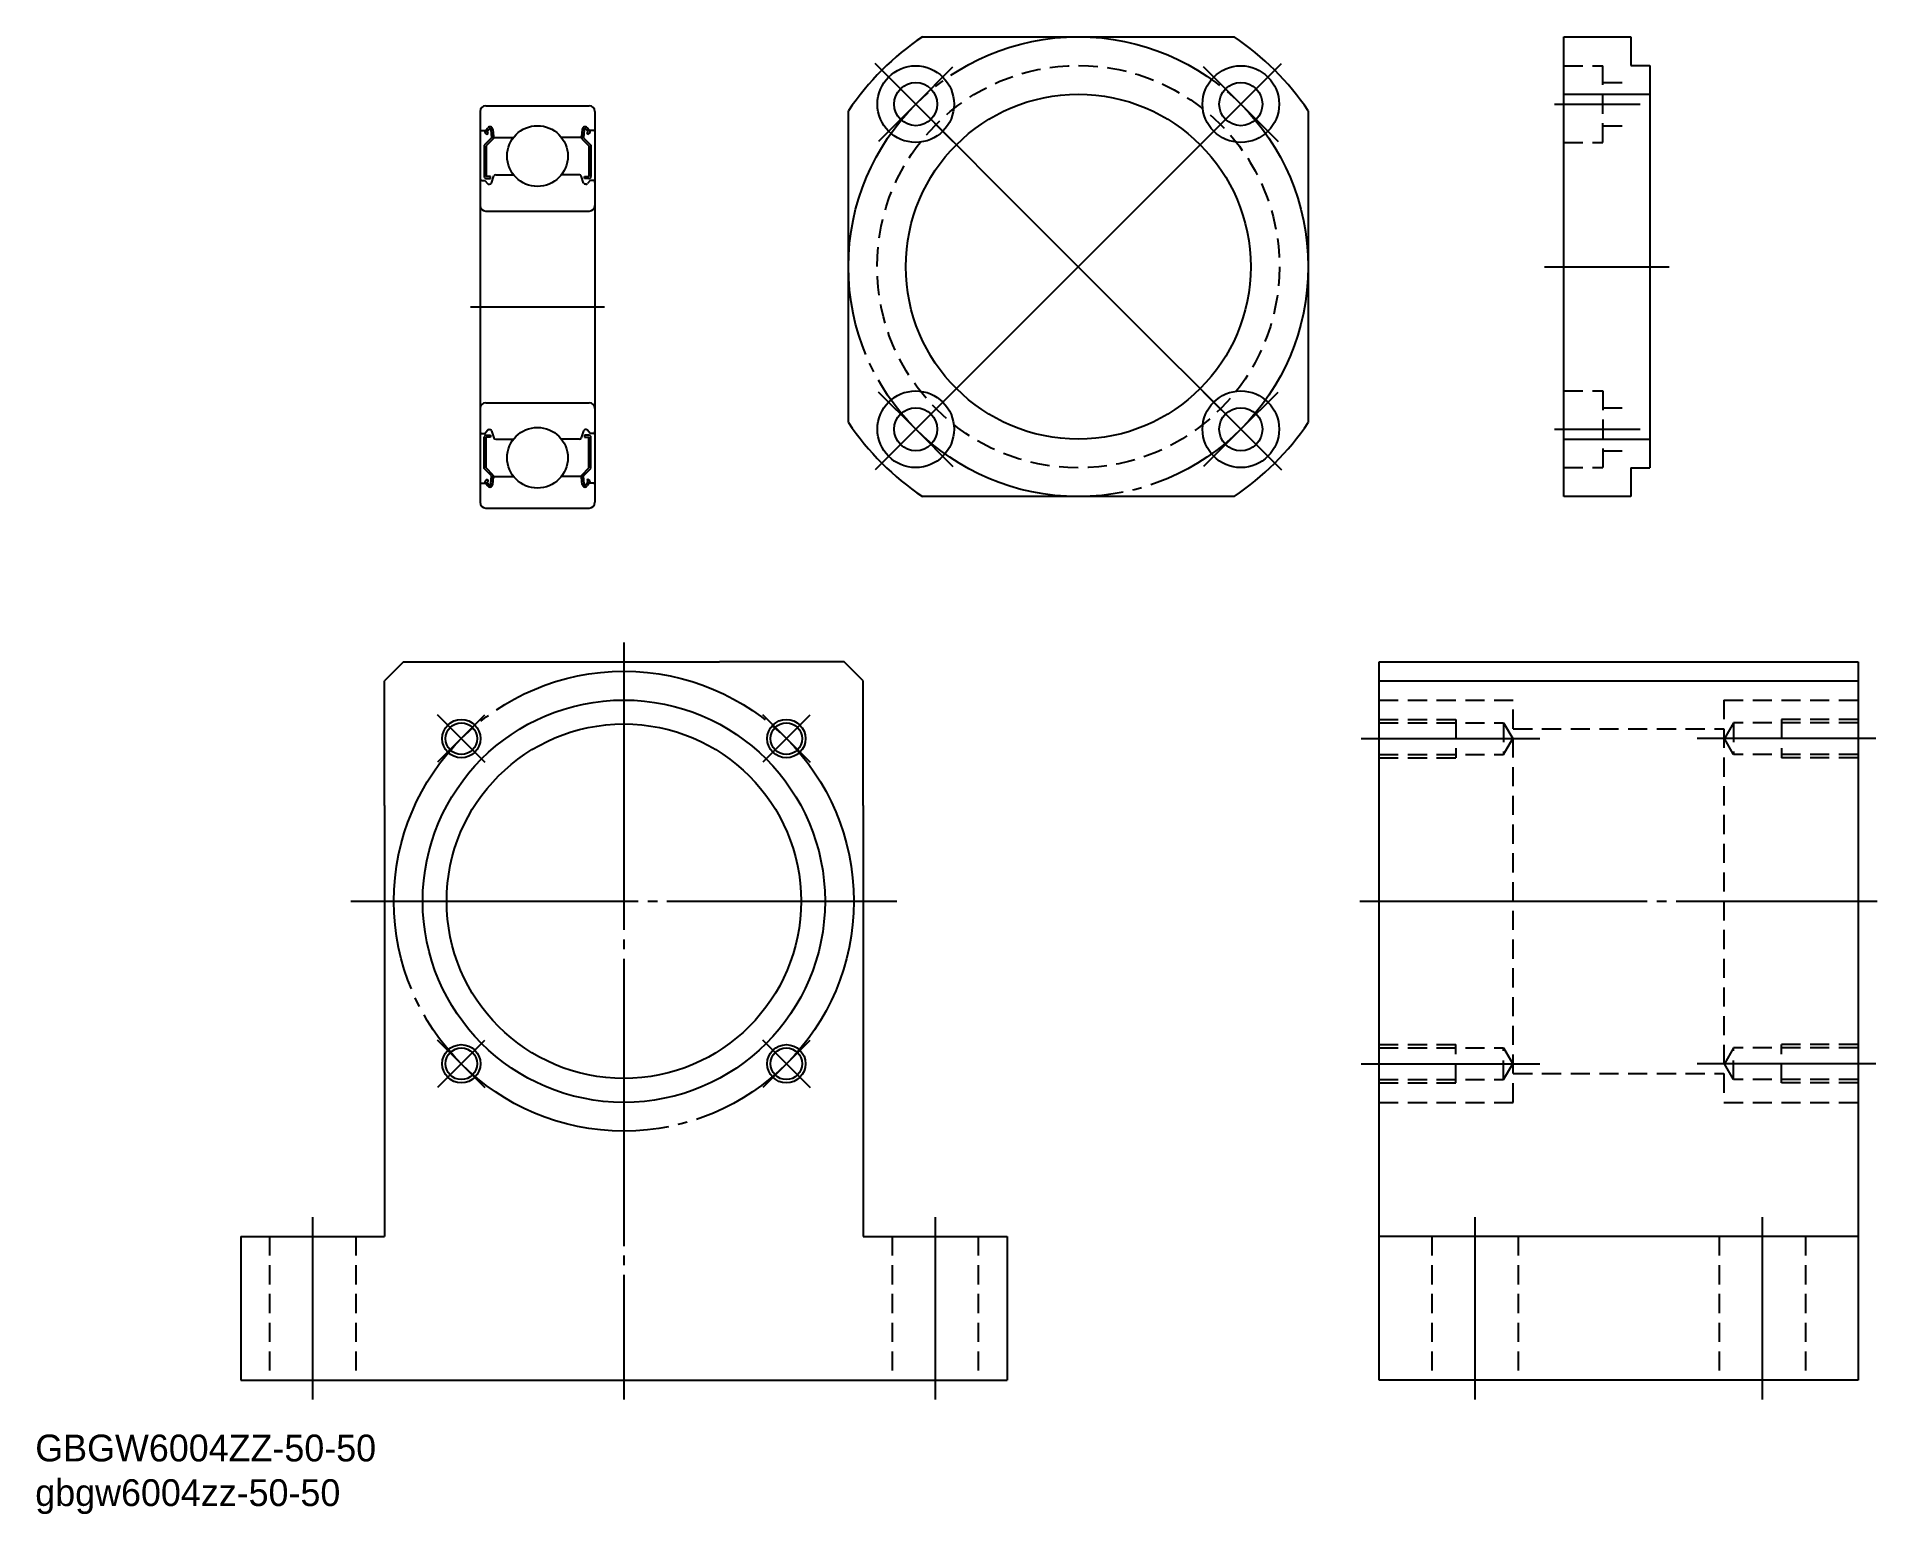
# Model space of a CAD drawing. Extents: x -146 to 46, y -37 to 117.
import ezdxf

# ---------------------------------------------------------------- set-up
doc = ezdxf.new("R2010")
doc.units = 0
doc.linetypes.add('CENTER', pattern=[33, 30, -1, 1, -1])
doc.linetypes.add('DASHED', pattern=[3, 2, -1])
doc.layers.get('0').update_dxf_attribs({"linetype": 'CONTINUOUS'})
doc.layers.add('CENTER', color=7, linetype='CONTINUOUS')

# ---------------------------------------------------------------- blocks, each defined once
blk = doc.blocks.new('*U2')
at = {"linetype": 'CONTINUOUS'}
for s, p in [('GBGW6004ZZ-50-50', (-146.11, -31.85)), ('gbgw6004zz-50-50', (-146.11, -36.51))]:
    blk.add_text(s, height=2.8, dxfattribs=at).set_placement(p)

msp = doc.modelspace()

# ---------------------------------------------------------------- linework, layer by layer
at = {"color": 7, "linetype": 'CONTINUOUS'}
for p, q in [((-53.5, 116.87), (-20.95, 116.87)), ((13.46, 116.87), (20.46, 116.87)), ((13.46, 68.87), (13.46, 116.87)), ((20.46, 116.87), (20.46, 113.87)), ((20.46, 113.87), (22.46, 113.87)), ((22.46, 113.87), (22.46, 71.87)), ((13.46, 110.87), (22.46, 110.87)), ((-61.22, 76.59), (-61.22, 109.14)), ((-13.22, 109.14), (-13.22, 76.59)), ((13.46, 74.87), (22.46, 74.87)), ((20.46, 71.87), (22.46, 71.87)), ((20.46, 71.87), (20.46, 68.87)), ((-20.95, 68.87), (-53.5, 68.87)), ((20.46, 68.87), (13.46, 68.87)), ((-107.66, 51.63), (-109.66, 49.63)), ((-107.66, 51.63), (-94.66, 51.63)), ((-94.66, 51.63), (-74.66, 51.63)), ((-61.66, 51.63), (-74.66, 51.63)), ((-59.66, 49.63), (-61.66, 51.63)), ((-5.81, -23.37), (-5.81, 51.63)), ((-5.81, -23.37), (-5.81, 51.63)), ((-5.81, 51.63), (44.19, 51.63)), ((44.19, 51.63), (44.19, -23.37)), ((-109.66, 36.63), (-109.66, 49.63)), ((-59.66, 36.63), (-59.66, 49.63)), ((-5.81, 49.63), (44.19, 49.63)), ((-109.66, 36.63), (-109.66, -8.37)), ((-59.66, 36.63), (-59.66, -8.37)), ((-124.66, -8.37), (-109.66, -8.37)), ((-124.66, -8.37), (-124.66, -23.37)), ((-59.66, -8.37), (-44.66, -8.37)), ((-44.66, -8.37), (-44.66, -23.37)), ((44.19, -8.37), (-5.81, -8.37)), ((-124.66, -23.37), (-44.66, -23.37)), ((44.19, -23.37), (-5.81, -23.37))]:
    msp.add_line(p, q, dxfattribs=at)
at = {"color": 3, "linetype": 'DASHED'}
for p, q in [((13.46, 113.84), (17.56, 113.84)), ((17.56, 105.84), (17.56, 113.84)), ((17.56, 112.09), (20.46, 112.09)), ((13.46, 105.84), (17.56, 105.84)), ((17.56, 107.59), (20.46, 107.59)), ((13.46, 79.9), (17.56, 79.9)), ((17.56, 79.9), (17.56, 71.9)), ((17.56, 78.15), (20.46, 78.15)), ((17.56, 73.65), (20.46, 73.65)), ((13.46, 71.9), (17.56, 71.9)), ((-5.81, 47.63), (8.19, 47.63)), ((8.19, 5.63), (8.19, 47.63)), ((30.19, 47.63), (30.19, 5.63)), ((30.19, 47.63), (44.19, 47.63)), ((-5.81, 45.6), (2.19, 45.6)), ((-5.81, 45.25), (7.19, 45.25)), ((2.19, 45.6), (2.19, 41.6)), ((7.19, 45.25), (7.19, 41.95)), ((7.19, 45.25), (8.14, 43.6)), ((8.19, 44.63), (30.19, 44.63)), ((31.19, 45.25), (30.24, 43.6)), ((31.19, 45.25), (31.19, 41.95)), ((44.19, 45.25), (31.19, 45.25)), ((36.19, 45.6), (36.19, 41.6)), ((44.19, 45.6), (36.19, 45.6)), ((7.19, 41.95), (8.14, 43.6)), ((31.19, 41.95), (30.24, 43.6)), ((-5.81, 41.95), (7.19, 41.95)), ((-5.81, 41.6), (2.19, 41.6)), ((44.19, 41.95), (31.19, 41.95)), ((44.19, 41.6), (36.19, 41.6)), ((-5.81, 11.66), (2.19, 11.66)), ((2.19, 7.66), (2.19, 11.66)), ((36.19, 7.66), (36.19, 11.66)), ((44.19, 11.66), (36.19, 11.66)), ((-5.81, 11.31), (7.19, 11.31)), ((7.19, 8.01), (7.19, 11.31)), ((7.19, 11.31), (8.14, 9.66)), ((7.19, 8.01), (8.14, 9.66)), ((31.19, 11.31), (30.24, 9.66)), ((31.19, 8.01), (30.24, 9.66)), ((31.19, 8.01), (31.19, 11.31)), ((44.19, 11.31), (31.19, 11.31)), ((-5.81, 8.01), (7.19, 8.01)), ((8.19, 8.63), (30.19, 8.63)), ((44.19, 8.01), (31.19, 8.01)), ((-5.81, 7.66), (2.19, 7.66)), ((44.19, 7.66), (36.19, 7.66)), ((-5.81, 5.63), (8.19, 5.63)), ((30.19, 5.63), (44.19, 5.63)), ((-121.66, -8.37), (-121.66, -23.37)), ((-112.66, -8.37), (-112.66, -23.37)), ((-56.66, -8.37), (-56.66, -23.37)), ((-47.66, -8.37), (-47.66, -23.37)), ((-0.31, -8.37), (-0.31, -23.37)), ((8.69, -8.37), (8.69, -23.37)), ((29.69, -8.37), (29.69, -23.37)), ((38.69, -8.37), (38.69, -23.37))]:
    msp.add_line(p, q, dxfattribs=at)
for p, q in [((-99.08, 109.67), (-88.28, 109.67)), ((-99.68, 109.07), (-99.68, 68.27)), ((-87.68, 109.07), (-87.68, 68.27)), ((-99.58, 107.07), (-99.12, 107.07)), ((-98.49, 106.31), (-99.24, 105.56)), ((-99.12, 107.07), (-98.87, 107.37)), ((-98.94, 106.66), (-99.09, 106.79)), ((-98.29, 106.22), (-99.04, 105.47)), ((-98.96, 106.94), (-98.71, 107.24)), ((-98.81, 106.82), (-98.96, 106.94)), ((-98.94, 106.66), (-98.81, 106.82)), ((-98.54, 107.18), (-98.49, 106.31)), ((-98.34, 107.2), (-98.27, 106.46)), ((-98.29, 106.69), (-98.29, 106.22)), ((-98.17, 106.37), (-96.18, 106.37)), ((-89.18, 106.37), (-91.17, 106.37)), ((-89.01, 107.2), (-89.08, 106.46)), ((-89.06, 106.69), (-89.06, 106.22)), ((-89.06, 106.22), (-88.31, 105.47)), ((-88.81, 107.18), (-88.86, 106.31)), ((-88.86, 106.31), (-88.11, 105.56)), ((-88.39, 106.94), (-88.64, 107.24)), ((-88.54, 106.82), (-88.39, 106.94)), ((-88.41, 106.66), (-88.54, 106.82)), ((-88.24, 107.07), (-88.48, 107.37)), ((-88.41, 106.66), (-88.26, 106.79)), ((-87.78, 107.07), (-88.24, 107.07)), ((-99.24, 105.56), (-99.24, 102.27)), ((-99.04, 105.47), (-99.04, 102.27)), ((-88.31, 105.47), (-88.31, 102.27)), ((-88.11, 105.56), (-88.11, 102.27)), ((-99.48, 101.87), (-99.18, 101.87)), ((-99.18, 101.87), (-98.9, 101.54)), ((-98.59, 102.27), (-99.04, 102.27)), ((-99.04, 102.07), (-98.59, 102.07)), ((-98.59, 102.07), (-98.59, 102.27)), ((-98.49, 101.6), (-98.22, 102.34)), ((-98.04, 102.47), (-96.18, 102.47)), ((-89.31, 102.47), (-91.17, 102.47)), ((-88.86, 101.6), (-89.13, 102.34)), ((-88.76, 102.27), (-88.31, 102.27)), ((-88.76, 102.07), (-88.76, 102.27)), ((-88.31, 102.07), (-88.76, 102.07)), ((-88.18, 101.87), (-88.45, 101.54)), ((-87.88, 101.87), (-88.18, 101.87)), ((-98.75, 101.47), (-98.68, 101.47)), ((-88.6, 101.47), (-88.67, 101.47)), ((-99.08, 98.67), (-88.28, 98.67)), ((-99.08, 78.67), (-88.28, 78.67)), ((-99.48, 75.47), (-99.18, 75.47)), ((-99.24, 71.79), (-99.24, 75.07)), ((-99.18, 75.47), (-98.9, 75.8)), ((-99.04, 75.27), (-98.59, 75.27)), ((-98.59, 75.07), (-99.04, 75.07)), ((-99.04, 71.87), (-99.04, 75.07)), ((-98.75, 75.87), (-98.68, 75.87)), ((-98.59, 75.27), (-98.59, 75.07)), ((-98.49, 75.74), (-98.22, 75)), ((-88.86, 75.74), (-89.13, 75)), ((-88.31, 75.27), (-88.76, 75.27)), ((-88.76, 75.27), (-88.76, 75.07)), ((-88.76, 75.07), (-88.31, 75.07)), ((-88.6, 75.87), (-88.67, 75.87)), ((-88.18, 75.47), (-88.45, 75.8)), ((-88.31, 71.87), (-88.31, 75.07)), ((-87.88, 75.47), (-88.18, 75.47)), ((-88.11, 71.79), (-88.11, 75.07)), ((-98.04, 74.87), (-96.18, 74.87)), ((-89.31, 74.87), (-91.17, 74.87)), ((-98.49, 71.04), (-99.24, 71.79)), ((-98.29, 71.12), (-99.04, 71.87)), ((-98.29, 70.65), (-98.29, 71.12)), ((-89.06, 71.12), (-88.31, 71.87)), ((-89.06, 70.65), (-89.06, 71.12)), ((-88.86, 71.04), (-88.11, 71.79)), ((-99.58, 70.27), (-99.12, 70.27)), ((-99.12, 70.27), (-98.87, 69.98)), ((-98.94, 70.68), (-99.09, 70.55)), ((-98.81, 70.53), (-98.96, 70.4)), ((-98.96, 70.4), (-98.71, 70.1)), ((-98.94, 70.68), (-98.81, 70.53)), ((-98.54, 70.16), (-98.49, 71.04)), ((-98.34, 70.14), (-98.27, 70.88)), ((-98.17, 70.97), (-96.18, 70.97)), ((-89.18, 70.97), (-91.17, 70.97)), ((-89.01, 70.14), (-89.08, 70.88)), ((-88.81, 70.16), (-88.86, 71.04)), ((-88.39, 70.4), (-88.64, 70.1)), ((-88.41, 70.68), (-88.54, 70.53)), ((-88.54, 70.53), (-88.39, 70.4)), ((-88.24, 70.27), (-88.48, 69.98)), ((-88.41, 70.68), (-88.26, 70.55)), ((-87.78, 70.27), (-88.24, 70.27)), ((-99.08, 67.67), (-88.28, 67.67)), ((-96.18, 67.67), (-96.18, 67.67)), ((-93.68, 67.67), (-93.68, 67.67))]:
    msp.add_line(p, q)
msp.add_circle((-37.22, 92.87), 21, dxfattribs=at)
at = {"color": 7, "linetype": 'CONTINUOUS'}
for centre, radius in [((-54.19, 109.84), 4), ((-20.25, 109.84), 4), ((-54.19, 109.84), 2.25), ((-20.25, 109.84), 2.25), ((-37.22, 92.87), 18), ((-54.19, 75.9), 4), ((-54.19, 75.9), 4), ((-20.25, 75.9), 4), ((-54.19, 75.9), 2.25), ((-54.19, 75.9), 2.25), ((-20.25, 75.9), 2.25), ((-84.66, 26.63), 21), ((-101.63, 43.6), 1.65), ((-84.66, 26.63), 18.5), ((-67.69, 43.6), 1.65), ((-101.63, 9.66), 1.65), ((-67.69, 9.66), 1.65)]:
    msp.add_circle(centre, radius, dxfattribs=at)
for centre in [(-93.68, 104.42), (-93.68, 72.92)]:
    msp.add_circle(centre, 3.17)
at = {"color": 3, "linetype": 'CONTINUOUS'}
for centre in [(-101.63, 43.6), (-67.69, 43.6), (-101.63, 9.66), (-67.69, 9.66)]:
    msp.add_circle(centre, 2, dxfattribs=at)
at = {"color": 7, "linetype": 'CONTINUOUS'}
for start, end in [(124.1484, 145.8516), (34.1484, 55.8516), (214.1484, 235.8516), (304.1484, 325.8516)]:
    msp.add_arc((-37.22, 92.87), 29, start, end, dxfattribs=at)
for centre, radius, start, end in [((-99.08, 109.07), 0.6, 90, 180), ((-88.28, 109.07), 0.6, 0, 90), ((-99.58, 107.17), 0.1, 180, 270), ((-98.96, 106.94), 0.2, 140.002, 230.0826), ((-98.64, 107.18), 0.3, 4.9967, 140.002), ((-98.64, 107.18), 0.1, 2.8198, 140.0002), ((-98.17, 106.47), 0.1, 184.9967, 270), ((-89.18, 106.47), 0.1, 270, 355.0033), ((-88.71, 107.18), 0.3, 39.998, 175.0033), ((-88.72, 107.18), 0.1, 39.9998, 177.1802), ((-88.39, 106.94), 0.2, 309.9174, 39.998), ((-87.78, 107.17), 0.1, 270, 0), ((-99.48, 101.67), 0.2, 90, 180), ((-99.04, 102.27), 0.2, 180, 270), ((-98.04, 102.27), 0.2, 90, 159.9914), ((-89.31, 102.27), 0.2, 20.0086, 90), ((-88.31, 102.27), 0.2, 270, 0), ((-87.88, 101.67), 0.2, 0, 90), ((-98.75, 101.67), 0.2, 219.9945, 270), ((-98.68, 101.67), 0.2, 270, 339.9914), ((-88.67, 101.67), 0.2, 200.0086, 270), ((-88.6, 101.67), 0.2, 270, 320.0055), ((-99.08, 99.27), 0.6, 180, 270), ((-88.28, 99.27), 0.6, 270, 0), ((-99.08, 78.07), 0.6, 90, 180), ((-88.28, 78.07), 0.6, 0, 90), ((-99.48, 75.67), 0.2, 180, 270), ((-99.04, 75.07), 0.2, 90, 180), ((-98.75, 75.67), 0.2, 90, 140.0055), ((-98.68, 75.67), 0.2, 20.0086, 90), ((-98.04, 75.07), 0.2, 200.0086, 270), ((-89.31, 75.07), 0.2, 270, 339.9914), ((-88.67, 75.67), 0.2, 90, 159.9914), ((-88.6, 75.67), 0.2, 39.9945, 90), ((-88.31, 75.07), 0.2, 0, 90), ((-87.88, 75.67), 0.2, 270, 0), ((-99.58, 70.17), 0.1, 90, 180), ((-98.96, 70.4), 0.2, 129.9174, 219.998), ((-98.64, 70.17), 0.3, 219.998, 355.0033), ((-98.64, 70.17), 0.1, 219.9998, 357.1802), ((-98.17, 70.87), 0.1, 90, 175.0033), ((-89.18, 70.87), 0.1, 4.9967, 90), ((-88.71, 70.17), 0.3, 184.9967, 320.002), ((-88.72, 70.17), 0.1, 182.8198, 320.0002), ((-88.39, 70.4), 0.2, 320.002, 50.0826), ((-87.78, 70.17), 0.1, 0, 90), ((-99.08, 68.27), 0.6, 180, 270), ((-88.28, 68.27), 0.6, 270, 0)]:
    msp.add_arc(centre, radius, start, end)
at = {"layer": 'CENTER', "color": 1, "linetype": 'CENTER'}
for p, q in [((-37.22, 92.87), (-58.79, 114.43)), ((-54.19, 109.84), (-58.08, 113.73)), ((-54.19, 109.84), (-50.31, 113.73)), ((-37.22, 92.87), (-15.66, 114.43)), ((-20.25, 109.84), (-24.14, 113.73)), ((-20.25, 109.84), (-16.36, 113.73)), ((-54.19, 109.84), (-58.08, 105.95)), ((-54.19, 109.84), (-50.31, 105.95)), ((-20.25, 109.84), (-24.14, 105.95)), ((-20.25, 109.84), (-16.36, 105.95)), ((12.51, 109.84), (21.43, 109.84)), ((-37.22, 92.87), (-58.79, 71.3)), ((-37.22, 92.87), (-15.66, 71.3)), ((11.46, 92.87), (24.46, 92.87)), ((-100.68, 88.67), (-86.68, 88.67)), ((-54.19, 75.9), (-58.08, 79.78)), ((-54.19, 75.9), (-58.08, 79.78)), ((-54.19, 75.9), (-50.31, 79.78)), ((-54.19, 75.9), (-50.31, 79.78)), ((-20.25, 75.9), (-24.14, 79.78)), ((-20.25, 75.9), (-16.36, 79.78)), ((-54.19, 75.9), (-58.08, 72.01)), ((-54.19, 75.9), (-58.08, 72.01)), ((-54.19, 75.9), (-50.31, 72.01)), ((-54.19, 75.9), (-50.31, 72.01)), ((-20.25, 75.9), (-24.14, 72.01)), ((-20.25, 75.9), (-16.36, 72.01)), ((12.51, 75.9), (21.43, 75.9)), ((-84.66, 53.63), (-84.66, -25.37)), ((-101.63, 43.6), (-104.11, 46.08)), ((-101.63, 43.6), (-99.16, 46.08)), ((-67.69, 43.6), (-70.16, 46.08)), ((-67.69, 43.6), (-65.21, 46.08)), ((-101.63, 43.6), (-104.11, 41.13)), ((-101.63, 43.6), (-99.16, 41.13)), ((-67.69, 43.6), (-70.16, 41.13)), ((-67.69, 43.6), (-65.21, 41.13)), ((-7.67, 43.6), (10.98, 43.6)), ((46.05, 43.6), (27.4, 43.6)), ((-113.16, 26.63), (-56.16, 26.63)), ((-7.81, 26.63), (46.19, 26.63)), ((-101.63, 9.66), (-104.11, 12.14)), ((-101.63, 9.66), (-99.16, 12.14)), ((-67.69, 9.66), (-70.16, 12.14)), ((-67.69, 9.66), (-65.21, 12.14)), ((-101.63, 9.66), (-104.11, 7.19)), ((-101.63, 9.66), (-99.16, 7.19)), ((-67.69, 9.66), (-70.16, 7.19)), ((-67.69, 9.66), (-65.21, 7.19)), ((-7.67, 9.66), (10.98, 9.66)), ((46.05, 9.66), (27.4, 9.66)), ((-117.16, -6.37), (-117.16, -25.37)), ((-52.16, -6.37), (-52.16, -25.37)), ((4.19, -6.37), (4.19, -25.37)), ((34.19, -6.37), (34.19, -25.37))]:
    msp.add_line(p, q, dxfattribs=at)
for centre in [(-37.22, 92.87), (-84.66, 26.63)]:
    msp.add_circle(centre, 24, dxfattribs=at)

# ---------------------------------------------------------------- block references
at = {"linetype": 'CONTINUOUS'}
msp.add_blockref('*U2', (0, 0), dxfattribs=at)

doc.saveas('drawing.dxf')
